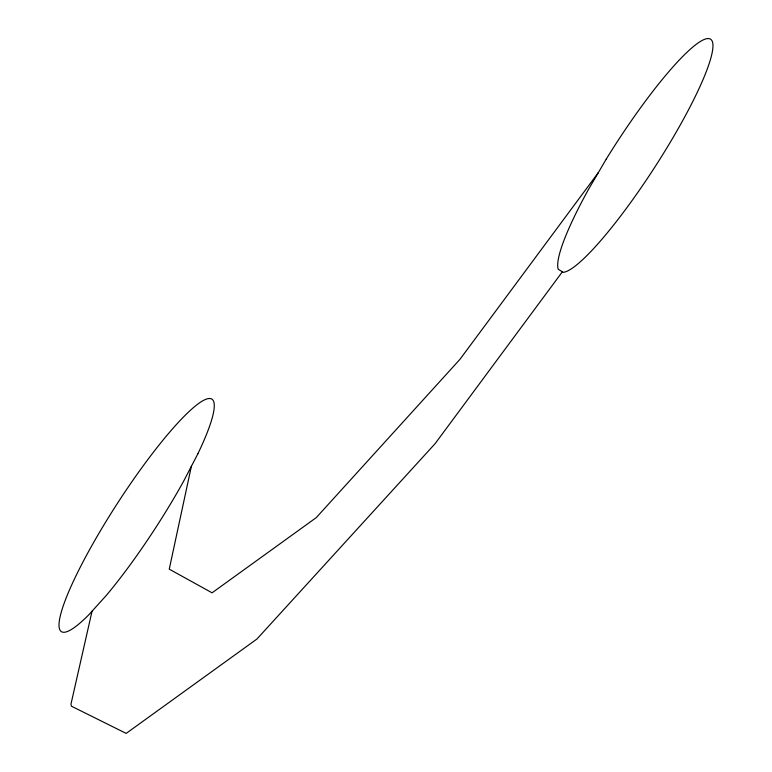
<?xml version="1.0" encoding="UTF-8"?>
<svg xmlns="http://www.w3.org/2000/svg" width="772" height="772" viewBox="0 0 772 772"><rect width="100%" height="100%" fill="white"/><g stroke="black" fill="none" stroke-linecap="round" stroke-linejoin="round"><path stroke-width="1.16" d="M191.369 466.327L169.251 569.157L212.068 592.819L316.279 517.607L459.9 359.395L598.329 172.619M92.032 611.221L70.985 704.054L71.4 706.177L126.174 733.4L256.931 639.033L435.051 443.726L562.383 271.773M197.864 453.82L183.398 481.651A138.545 22.668 -57.1 0 1 106.275 595.473L88.809 614.792A138.545 22.668 -57.1 0 1 75.424 576.964A138.545 22.668 -57.1 0 1 184.479 415.992A138.545 22.668 -57.1 0 1 197.864 453.82M606.261 159.09L588.602 189.208A138.545 22.668 -57.1 0 0 558.243 269.283L563.319 272.333A138.545 22.668 -57.1 0 0 664.46 151.843A138.545 22.668 -57.1 0 0 707.393 38.6A138.545 22.668 -57.1 0 0 606.261 159.09"/></g></svg>
